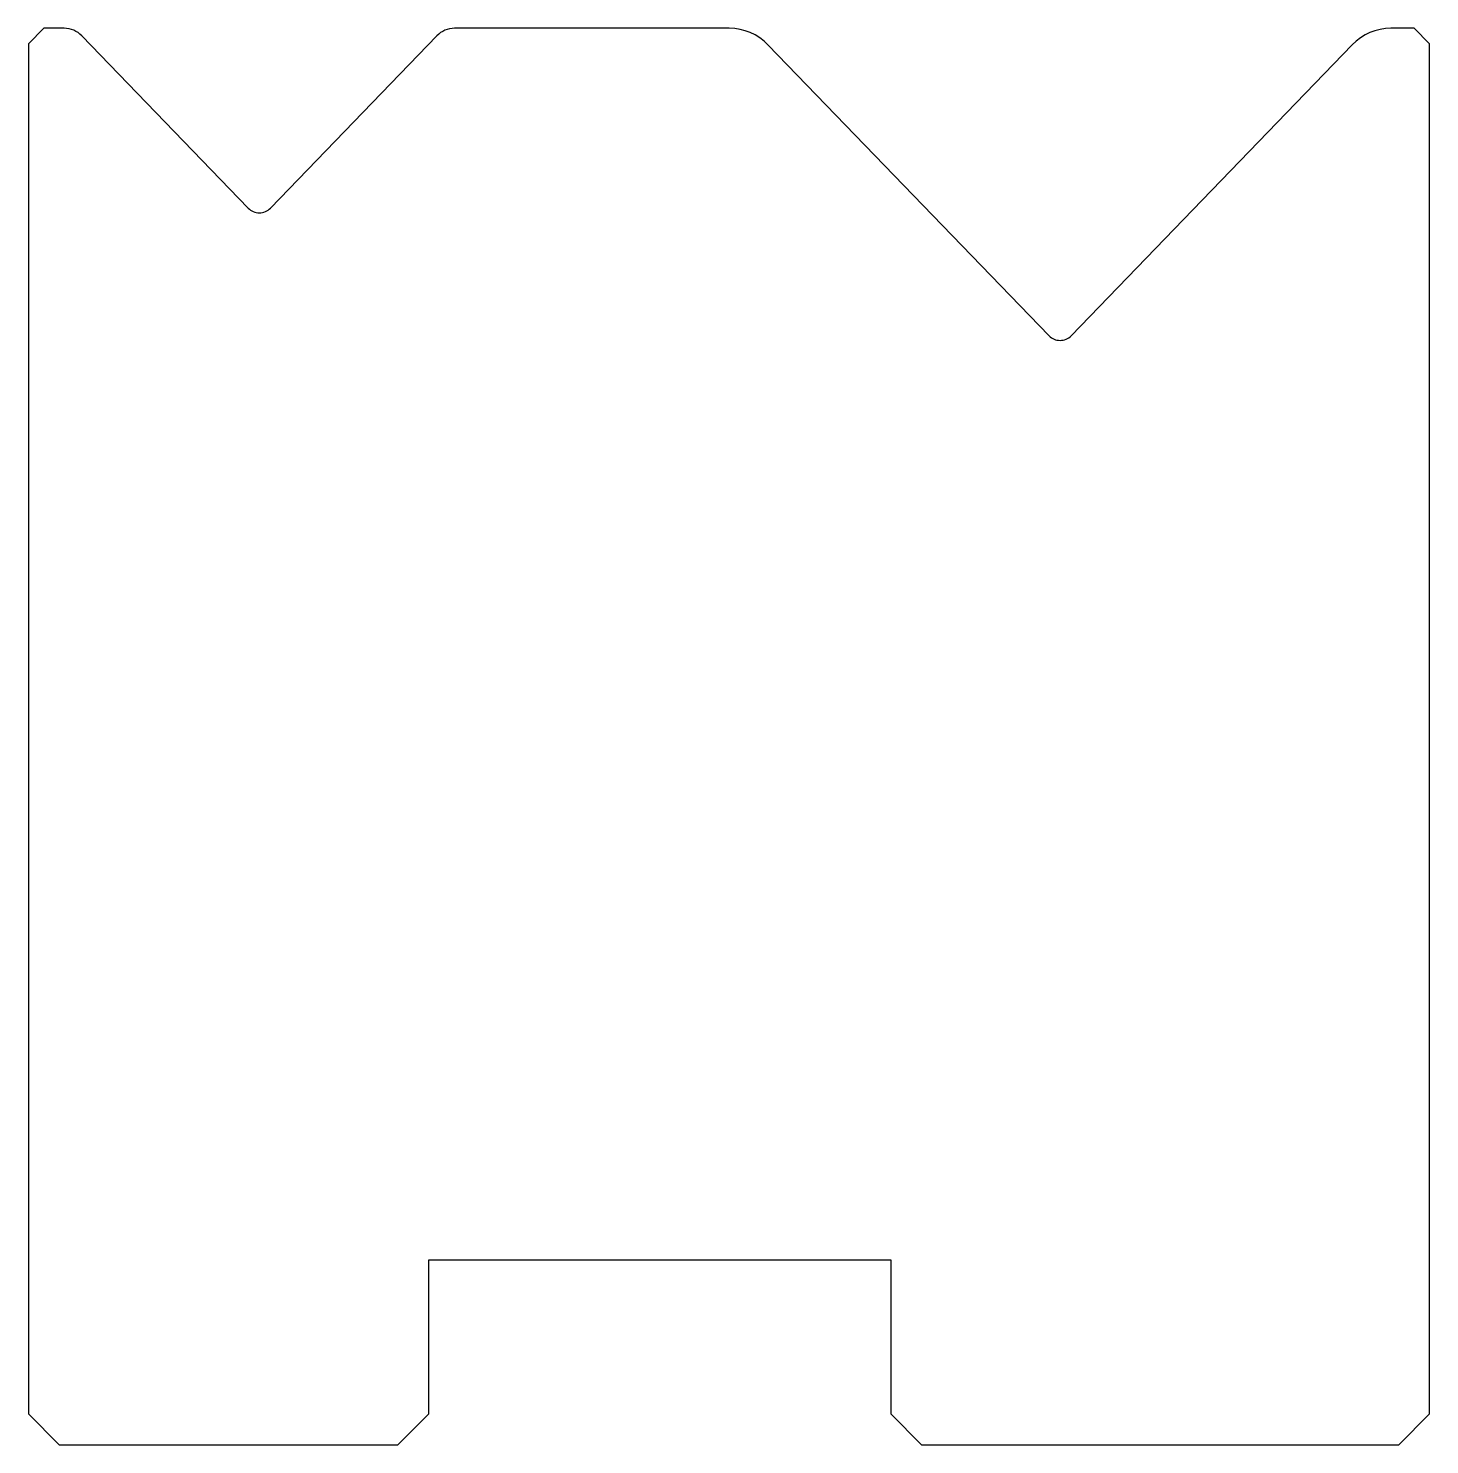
# Model space of a CAD drawing. Header units: metres. Extents: x -24.2 to 21.3, y -20.6 to 25.4.
import ezdxf

# ---------------------------------------------------------------- set-up
doc = ezdxf.new("R2010")
doc.units = ezdxf.units.M

msp = doc.modelspace()

# ---------------------------------------------------------------- linework, layer by layer
for p, q in [((-23.726238, 25.388592), (-24.226238, 24.888592)), ((-23.065818, 25.388592), (-23.726238, 25.388592)), ((-1.469069, 25.388592), (-10.386658, 25.388592)), ((20.773762, 25.388592), (20.016593, 25.388592)), ((21.273762, 24.888592), (20.773762, 25.388592)), ((-24.226238, 24.888592), (-24.226238, -19.611408)), ((-17.085908, 19.547859), (-22.490346, 25.144319)), ((-10.96213, 25.144319), (-16.366568, 19.547859)), ((8.914092, 15.405738), (-0.210224, 24.854244)), ((18.757748, 24.854244), (9.633432, 15.405738)), ((21.273762, -19.611408), (21.273762, 24.888592)), ((-11.226238, -14.611408), (3.773762, -14.611408)), ((-11.226238, -19.611408), (-11.226238, -14.611408)), ((3.773762, -14.611408), (3.773762, -19.611408)), ((-24.226238, -19.611408), (-23.226238, -20.611408)), ((-12.226238, -20.611408), (-11.226238, -19.611408)), ((3.773762, -19.611408), (4.773762, -20.611408)), ((20.273762, -20.611408), (21.273762, -19.611408)), ((-23.226238, -20.611408), (-12.226238, -20.611408)), ((4.773762, -20.611408), (20.273762, -20.611408))]:
    msp.add_line(p, q)
for centre, radius, start, end in [((-23.065818, 24.588592), 0.8, 44, 90), ((-10.386658, 24.588592), 0.8, 90, 136), ((-1.469069, 23.638592), 1.75, 44, 90), ((20.016593, 23.638592), 1.75, 90, 136), ((-16.726238, 19.895188), 0.5, 224, 316), ((9.273762, 15.753067), 0.5, 224, 316)]:
    msp.add_arc(centre, radius, start, end)

doc.saveas('drawing.dxf')
